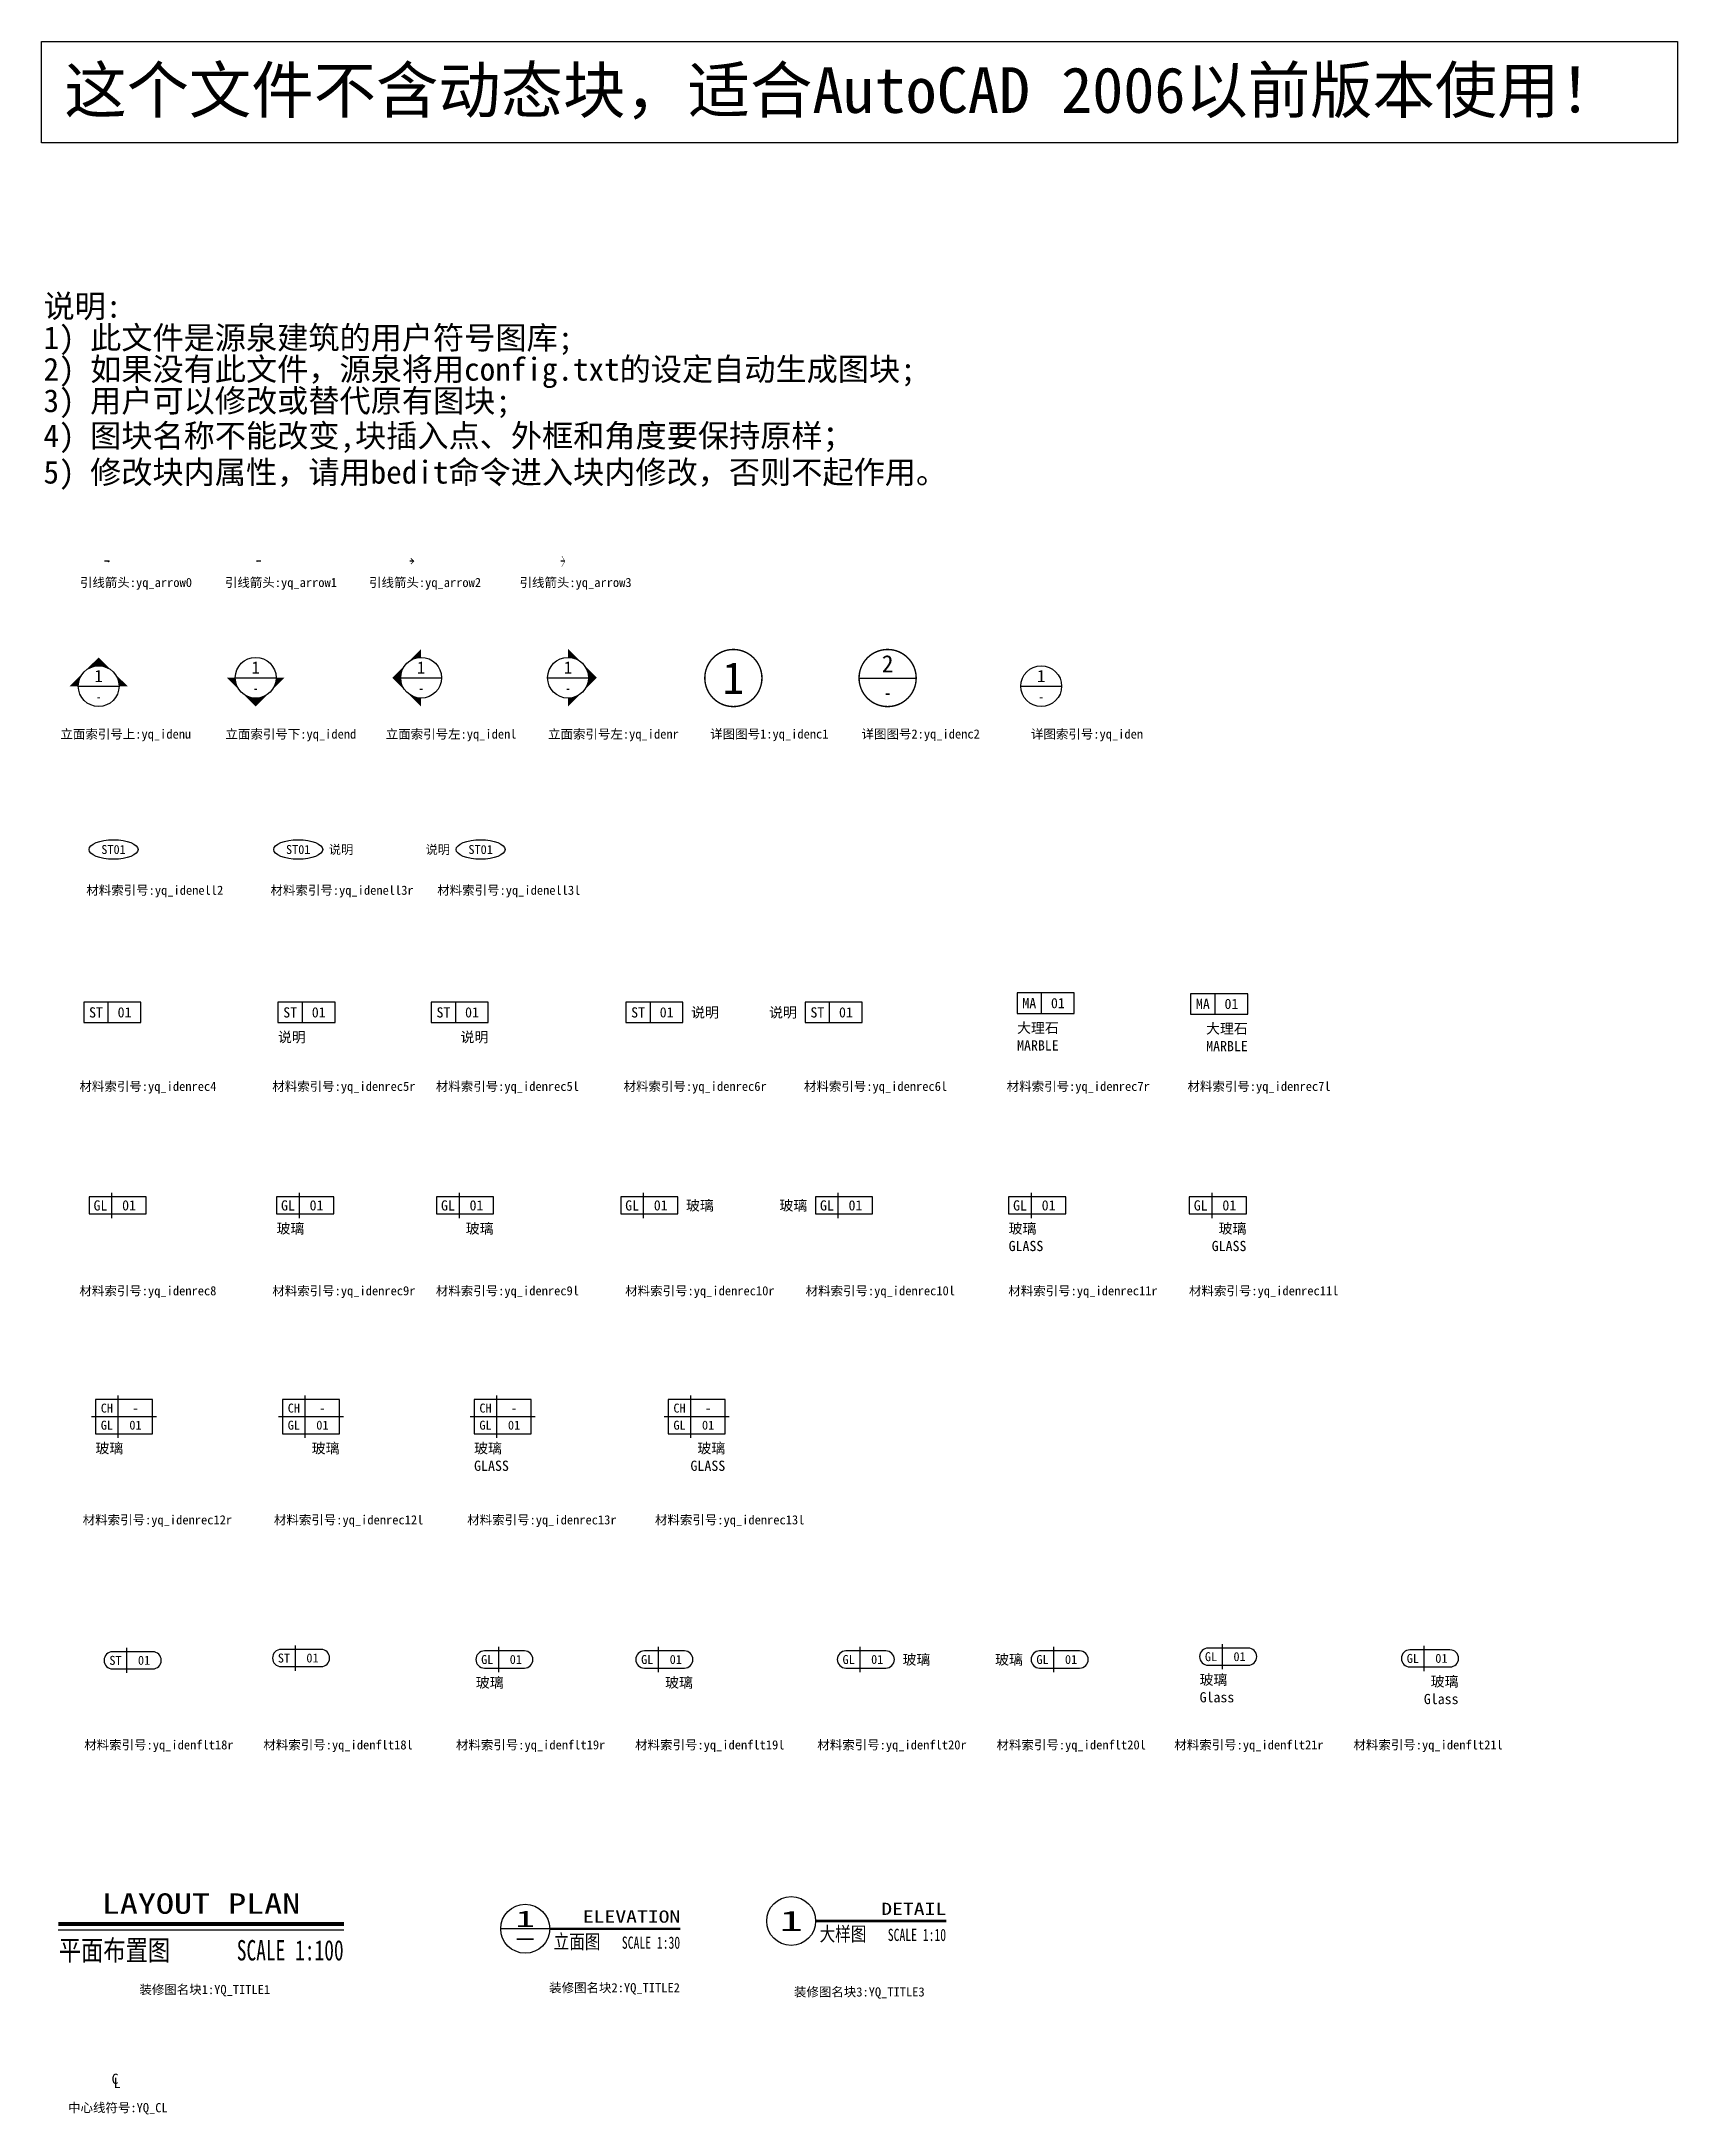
# Model space of a CAD drawing. Extents: x -68 to 333, y -332 to 177.
import ezdxf
from ezdxf.enums import TextEntityAlignment as Align

# ---------------------------------------------------------------- set-up
doc = ezdxf.new("R2010")
doc.units = 0
doc.layers.get('0').update_dxf_attribs({"linetype": 'CONTINUOUS'})
doc.styles.get("Standard").update_dxf_attribs({"font": ''})
doc.styles.add('YQ_IDEN', font='')
doc.styles.add('YQ_TEXT', font='')
doc.styles.add('YQ_TITLE', font='simhei_0.ttf')
doc.styles.add('黑体', font='simhei_0.ttf', dxfattribs={"width": 0.7})
doc.styles.get('STANDARD').set_extended_font_data('SimSun')
doc.styles.get('YQ_IDEN').set_extended_font_data('SimSun')
doc.styles.get('YQ_TEXT').set_extended_font_data('SimSun')

# ---------------------------------------------------------------- blocks, each defined once
blk = doc.blocks.new('YQ_IDENC1')
at = {"const_width": 0.025}
blk.add_lwpolyline([(-0.5, 0, 1), (0.5, 0, 1)], format="xyb", close=True, dxfattribs=at)
blk = doc.blocks.new('YQ_IDENC2')
blk.add_line((-0.5, 0), (0.5, 0))
at = {"const_width": 0.025}
blk.add_lwpolyline([(-0.5, 0, 1), (0.5, 0, 1)], format="xyb", close=True, dxfattribs=at)
blk = doc.blocks.new('YQ_IDEN')
blk.add_line((-0.5, 0), (0.5, 0))
blk.add_circle((0, 0), 0.5)
blk = doc.blocks.new('YQ_IDENU')
blk.add_line((-0.5, 0), (0.5, 0))
blk.add_circle((0, 0), 0.5)
for points in [[(-0.353553, 0.353553), (-0.191342, 0.46194), (0, 0.707107), (0, 0.5)], [(0.353553, 0.353553), (0.191342, 0.46194), (0, 0.707107), (0, 0.5)], [(-0.353553, 0.353553), (-0.46194, 0.191342), (-0.707107, 0), (-0.5, 0)], [(0.353553, 0.353553), (0.46194, 0.191342), (0.707107, 0), (0.5, 0)]]:
    blk.add_solid(points)
blk = doc.blocks.new('YQ_IDENL')
blk.add_line((-0.5, 0), (0.5, 0))
blk.add_circle((0, 0), 0.5)
for points in [[(-0.353553, 0.353553), (-0.191342, 0.46194), (0, 0.707107), (0, 0.5)], [(-0.353553, 0.353553), (-0.46194, 0.191342), (-0.707107, 0), (-0.5, 0)], [(-0.353553, -0.353553), (-0.46194, -0.191342), (-0.707107, 0), (-0.5, 0)], [(-0.353553, -0.353553), (-0.191342, -0.46194), (0, -0.707107), (0, -0.5)]]:
    blk.add_solid(points)
blk = doc.blocks.new('YQ_IDEND')
blk.add_line((-0.5, 0), (0.5, 0))
blk.add_circle((0, 0), 0.5)
for points in [[(-0.353553, -0.353553), (-0.46194, -0.191342), (-0.707107, 0), (-0.5, 0)], [(0.353553, -0.353553), (0.46194, -0.191342), (0.707107, 0), (0.5, 0)], [(-0.353553, -0.353553), (-0.191342, -0.46194), (0, -0.707107), (0, -0.5)], [(0.353553, -0.353553), (0.191342, -0.46194), (0, -0.707107), (0, -0.5)]]:
    blk.add_solid(points)
blk = doc.blocks.new('YQ_IDENR')
blk.add_line((-0.5, 0), (0.5, 0))
blk.add_circle((0, 0), 0.5)
for points in [[(0.353553, 0.353553), (0.191342, 0.46194), (0, 0.707107), (0, 0.5)], [(0.353553, 0.353553), (0.46194, 0.191342), (0.707107, 0), (0.5, 0)], [(0.353553, -0.353553), (0.46194, -0.191342), (0.707107, 0), (0.5, 0)], [(0.353553, -0.353553), (0.191342, -0.46194), (0, -0.707107), (0, -0.5)]]:
    blk.add_solid(points)
blk = doc.blocks.new('YQ_ARROW0')
blk.add_line((0, 0), (-1, 0))
at = {"const_width": 0.25}
blk.add_lwpolyline([(-0.125, 0, 1), (0.125, 0, 1)], format="xyb", close=True, dxfattribs=at)
blk = doc.blocks.new('YQ_ARROW1')
blk.add_line((0, 0), (-1, 0))
blk.add_lwpolyline([(0, 0, 0, 0.333, 0), (-1, 0, 0, 0, 0)], format="xyseb")
blk = doc.blocks.new('YQ_ARROW2')
blk.add_line((0, 0), (-1, 0))
at = {"const_width": 0.2}
blk.add_lwpolyline([(-0.71, -0.71), (0, 0), (-0.71, 0.71)], dxfattribs=at)
blk = doc.blocks.new('YQ_ARROW3')
blk.add_line((0, 0), (-1, 0))
at = {"const_width": 0.1}
blk.add_lwpolyline([(-0.75, -1.3), (0, 0), (-0.75, 1.3)], dxfattribs=at)
blk = doc.blocks.new('YQ_TITLE1')
blk.add_line((-35, -1.44), (35, -1.44))
at = {"const_width": 1}
blk.add_lwpolyline([(-35, 0), (35, 0)], dxfattribs=at)
at = {"style": 'YQ_TITLE', "width": 0.8, "flags": 8}
blk.add_attdef('CHINESENAME', text='', height=5, dxfattribs=at).set_placement((-34.86, -3.94), align=Align.TOP_LEFT)
at = {"style": 'YQ_TITLE', "width": 0.7, "flags": 8}
blk.add_attdef('SCALE', text='', height=5, dxfattribs=at).set_placement((34.95, -3.94), align=Align.TOP_RIGHT)
blk = doc.blocks.new('YQ_TITLE2')
blk.add_line((0, 0), (-12, 0))
at = {"const_width": 0.6}
blk.add_lwpolyline([(0, 0), (32, 0)], dxfattribs=at)
blk.add_circle((-6, 0), 6)
at = {"style": 'YQ_TITLE', "flags": 8}
for tag, height, width, p, p2 in [('INDEXNO', 4, 1.66875, (-8.4, 0.44), (-3.6, 0.44)), ('DRAWINGNO', 3.5, 2.860714, (-9.6, -3.9), (-2.4, -3.9))]:
    blk.add_attdef(tag, text='', height=height, dxfattribs=dict(at, width=width)).set_placement(p, p2, align=Align.FIT)
at = {"style": '黑体', "width": 1.3, "flags": 8}
blk.add_attdef('ENGLISHNAME', text='', height=3, dxfattribs=at).set_placement((32, 1.48), align=Align.RIGHT)
at = {"style": 'YQ_TITLE', "width": 0.8, "flags": 8}
blk.add_attdef('CHINESENAME', text='', height=3.5, dxfattribs=at).set_placement((0.97, -1.4), align=Align.TOP_LEFT)
at = {"style": 'YQ_TITLE', "width": 0.7, "flags": 8}
blk.add_attdef('SCALE', text='', height=3, dxfattribs=at).set_placement((31.97, -1.9), align=Align.TOP_RIGHT)
blk = doc.blocks.new('YQ_CL')
at = {"style": 'YQ_TEXT'}
for s, p in [('C', (-0.25, 0.49)), ('L', (0.25, -0.51))]:
    blk.add_text(s, height=2.5, dxfattribs=at).set_placement(p, align=Align.MIDDLE)
blk = doc.blocks.new('YQ_IDENELL2')
blk.add_ellipse((0, 0), major_axis=(0.6, 0), ratio=0.4)
blk = doc.blocks.new('YQ_IDENELL3R')
blk.add_ellipse((0, 0), major_axis=(0.6, 0), ratio=0.4)
blk = doc.blocks.new('YQ_IDENREC4')
blk.add_line((-0.071, -0.179), (-0.071, 0.179))
blk.add_lwpolyline([(-0.5, -0.179), (0.5, -0.179), (0.5, 0.179), (-0.5, 0.179)], close=True)
at = {"style": 'YQ_TEXT'}
for tag, p in [('Material', (-0.286, 0)), ('Designation', (0.214, 0))]:
    blk.add_attdef(tag, text='', height=0.179, dxfattribs=at).set_placement(p, align=Align.MIDDLE)
blk = doc.blocks.new('YQ_IDENREC5R')
blk.add_line((-0.071, -0.179), (-0.071, 0.179))
blk.add_lwpolyline([(-0.5, -0.179), (0.5, -0.179), (0.5, 0.179), (-0.5, 0.179)], close=True)
at = {"style": 'YQ_TEXT'}
blk.add_attdef('Comment', (-0.5, -0.521), '', height=0.179, dxfattribs=at)
blk = doc.blocks.new('YQ_IDENREC6R')
blk.add_line((-0.071, -0.179), (-0.071, 0.179))
blk.add_lwpolyline([(-0.5, -0.179), (0.5, -0.179), (0.5, 0.179), (-0.5, 0.179)], close=True)
blk = doc.blocks.new('YQ_IDENELL3L')
blk.add_ellipse((0, 0), major_axis=(0.6, 0), ratio=0.4)
blk = doc.blocks.new('YQ_IDENREC5L')
blk.add_line((-0.071, -0.179), (-0.071, 0.179))
blk.add_lwpolyline([(-0.5, -0.179), (0.5, -0.179), (0.5, 0.179), (-0.5, 0.179)], close=True)
at = {"style": 'YQ_TEXT'}
blk.add_attdef('Comment', text='', height=0.179, dxfattribs=at).set_placement((0.5, -0.521), align=Align.RIGHT)
blk = doc.blocks.new('YQ_IDENREC6L')
blk.add_line((-0.071, -0.179), (-0.071, 0.179))
blk.add_lwpolyline([(-0.5, -0.179), (0.5, -0.179), (0.5, 0.179), (-0.5, 0.179)], close=True)
blk = doc.blocks.new('YQ_IDENREC7R')
blk.add_line((-0.071, -0.179), (-0.071, 0.179))
blk.add_lwpolyline([(-0.5, -0.179), (0.5, -0.179), (0.5, 0.179), (-0.5, 0.179)], close=True)
at = {"style": 'YQ_TEXT'}
for tag, p in [('Comment', (-0.5, -0.521)), ('Comment2', (-0.5, -0.829))]:
    blk.add_attdef(tag, p, '', height=0.179, dxfattribs=at)
blk = doc.blocks.new('YQ_IDENREC7L')
blk.add_line((-0.071, -0.179), (-0.071, 0.179))
blk.add_lwpolyline([(-0.5, -0.179), (0.5, -0.179), (0.5, 0.179), (-0.5, 0.179)], close=True)
at = {"style": 'YQ_TEXT'}
for tag, p in [('Comment', (0.5, -0.521)), ('Comment2', (0.5, -0.829))]:
    blk.add_attdef(tag, text='', height=0.179, dxfattribs=at).set_placement(p, align=Align.RIGHT)
blk = doc.blocks.new('YQ_IDENREC8')
blk.add_line((-0.1, -0.221), (-0.1, 0.221))
blk.add_lwpolyline([(-0.5, -0.15), (0.5, -0.15), (0.5, 0.15), (-0.5, 0.15)], close=True)
blk = doc.blocks.new('YQ_IDENREC9R')
blk.add_line((-0.1, -0.221), (-0.1, 0.221))
blk.add_lwpolyline([(-0.5, -0.15), (0.5, -0.15), (0.5, 0.15), (-0.5, 0.15)], close=True)
at = {"style": 'YQ_TEXT'}
blk.add_attdef('Comment', (-0.5, -0.493), '', height=0.179, dxfattribs=at)
blk = doc.blocks.new('YQ_IDENREC10R')
blk.add_line((-0.1, -0.221), (-0.1, 0.221))
blk.add_lwpolyline([(-0.5, -0.15), (0.5, -0.15), (0.5, 0.15), (-0.5, 0.15)], close=True)
blk = doc.blocks.new('YQ_IDENREC11R')
blk.add_line((-0.1, -0.221), (-0.1, 0.221))
blk.add_lwpolyline([(-0.5, -0.15), (0.5, -0.15), (0.5, 0.15), (-0.5, 0.15)], close=True)
at = {"style": 'YQ_TEXT'}
for tag, p in [('Comment', (-0.5, -0.493)), ('Comment2', (-0.5, -0.8))]:
    blk.add_attdef(tag, p, '', height=0.179, dxfattribs=at)
blk = doc.blocks.new('YQ_IDENREC12R')
for p, q in [((-0.1, -0.371), (-0.1, 0.371)), ((-0.571, 0), (0.571, 0))]:
    blk.add_line(p, q)
blk.add_lwpolyline([(-0.5, -0.3), (0.5, -0.3), (0.5, 0.3), (-0.5, 0.3)], close=True)
at = {"style": 'YQ_TEXT'}
for tag, p in [('Ceiling', (-0.3, 0.15)), ('Height', (0.2, 0.15)), ('Material', (-0.3, -0.15)), ('Designation', (0.2, -0.15))]:
    blk.add_attdef(tag, text='', height=0.157, dxfattribs=at).set_placement(p, align=Align.MIDDLE)
blk.add_attdef('Comment', (-0.5, -0.643), '', height=0.179, dxfattribs=at)
blk = doc.blocks.new('YQ_IDENREC13R')
for p, q in [((-0.1, -0.371), (-0.1, 0.371)), ((-0.571, 0), (0.571, 0))]:
    blk.add_line(p, q)
blk.add_lwpolyline([(-0.5, -0.3), (0.5, -0.3), (0.5, 0.3), (-0.5, 0.3)], close=True)
at = {"style": 'YQ_TEXT'}
for tag, p in [('Ceiling', (-0.3, 0.15)), ('Height', (0.2, 0.15)), ('Material', (-0.3, -0.15)), ('Designation', (0.2, -0.15))]:
    blk.add_attdef(tag, text='', height=0.157, dxfattribs=at).set_placement(p, align=Align.MIDDLE)
for tag, p in [('Comment', (-0.5, -0.643)), ('Comment2', (-0.5, -0.95))]:
    blk.add_attdef(tag, p, '', height=0.179, dxfattribs=at)
blk = doc.blocks.new('YQ_IDENREC13L')
for p, q in [((-0.1, -0.371), (-0.1, 0.371)), ((-0.571, 0), (0.571, 0))]:
    blk.add_line(p, q)
blk.add_lwpolyline([(-0.5, -0.3), (0.5, -0.3), (0.5, 0.3), (-0.5, 0.3)], close=True)
at = {"style": 'YQ_TEXT'}
for tag, p in [('Ceiling', (-0.3, 0.15)), ('Height', (0.2, 0.15)), ('Material', (-0.3, -0.15)), ('Designation', (0.2, -0.15))]:
    blk.add_attdef(tag, text='', height=0.157, dxfattribs=at).set_placement(p, align=Align.MIDDLE)
for tag, p in [('Comment', (0.5, -0.643)), ('Comment2', (0.5, -0.95))]:
    blk.add_attdef(tag, text='', height=0.179, dxfattribs=at).set_placement(p, align=Align.RIGHT)
blk = doc.blocks.new('YQ_IDENREC12L')
for p, q in [((-0.1, -0.371), (-0.1, 0.371)), ((-0.571, 0), (0.571, 0))]:
    blk.add_line(p, q)
blk.add_lwpolyline([(-0.5, -0.3), (0.5, -0.3), (0.5, 0.3), (-0.5, 0.3)], close=True)
at = {"style": 'YQ_TEXT'}
for tag, p in [('Ceiling', (-0.3, 0.15)), ('Height', (0.2, 0.15)), ('Material', (-0.3, -0.15)), ('Designation', (0.2, -0.15))]:
    blk.add_attdef(tag, text='', height=0.157, dxfattribs=at).set_placement(p, align=Align.MIDDLE)
blk.add_attdef('Comment', text='', height=0.179, dxfattribs=at).set_placement((0.5, -0.643), align=Align.RIGHT)
blk = doc.blocks.new('YQ_IDENREC9L')
blk.add_line((-0.1, -0.221), (-0.1, 0.221))
blk.add_lwpolyline([(-0.5, -0.15), (0.5, -0.15), (0.5, 0.15), (-0.5, 0.15)], close=True)
at = {"style": 'YQ_TEXT'}
blk.add_attdef('Comment', text='', height=0.179, dxfattribs=at).set_placement((0.5, -0.493), align=Align.RIGHT)
blk = doc.blocks.new('YQ_IDENREC10L')
blk.add_line((-0.1, -0.221), (-0.1, 0.221))
blk.add_lwpolyline([(-0.5, -0.15), (0.5, -0.15), (0.5, 0.15), (-0.5, 0.15)], close=True)
blk = doc.blocks.new('YQ_IDENREC11L')
blk.add_line((-0.1, -0.221), (-0.1, 0.221))
blk.add_lwpolyline([(-0.5, -0.15), (0.5, -0.15), (0.5, 0.15), (-0.5, 0.15)], close=True)
at = {"style": 'YQ_TEXT'}
for tag, p in [('Comment', (0.5, -0.493)), ('Comment2', (0.5, -0.8))]:
    blk.add_attdef(tag, text='', height=0.179, dxfattribs=at).set_placement(p, align=Align.RIGHT)
blk = doc.blocks.new('YQ_IDENFLT19R')
blk.add_line((-0.1, -0.221), (-0.1, 0.221))
blk.add_lwpolyline([(0.35, 0.15), (-0.35, 0.15, 1), (-0.35, -0.15), (0.35, -0.15, 1)], format="xyb", close=True)
at = {"style": 'YQ_TEXT'}
blk.add_attdef('Comment', (-0.5, -0.493), '', height=0.179, dxfattribs=at)
blk = doc.blocks.new('YQ_IDENFLT19L')
blk.add_line((-0.1, -0.221), (-0.1, 0.221))
blk.add_lwpolyline([(0.35, 0.15), (-0.35, 0.15, 1), (-0.35, -0.15), (0.35, -0.15, 1)], format="xyb", close=True)
at = {"style": 'YQ_TEXT'}
blk.add_attdef('Comment', text='', height=0.179, dxfattribs=at).set_placement((0.5, -0.493), align=Align.RIGHT)
blk = doc.blocks.new('YQ_IDENFLT20R')
blk.add_line((-0.1, -0.221), (-0.1, 0.221))
blk.add_lwpolyline([(0.35, 0.15), (-0.35, 0.15, 1), (-0.35, -0.15), (0.35, -0.15, 1)], format="xyb", close=True)
at = {"style": 'YQ_TEXT'}
blk.add_attdef('Comment', text='', height=0.179, dxfattribs=at).set_placement((0.643, 0), align=Align.MIDDLE_LEFT)
blk = doc.blocks.new('YQ_IDENFLT20L')
blk.add_line((-0.1, -0.221), (-0.1, 0.221))
blk.add_lwpolyline([(0.35, 0.15), (-0.35, 0.15, 1), (-0.35, -0.15), (0.35, -0.15, 1)], format="xyb", close=True)
at = {"style": 'YQ_TEXT'}
blk.add_attdef('Comment', text='', height=0.179, dxfattribs=at).set_placement((-0.643, 0), align=Align.MIDDLE_RIGHT)
blk = doc.blocks.new('YQ_IDENFLT18R')
blk.add_line((-0.1, -0.221), (-0.1, 0.221))
blk.add_lwpolyline([(0.35, 0.15), (-0.35, 0.15, 1), (-0.35, -0.15), (0.35, -0.15, 1)], format="xyb", close=True)
blk = doc.blocks.new('YQ_IDENFLT18L')
blk.add_line((-0.1, -0.221), (-0.1, 0.221))
blk.add_lwpolyline([(0.35, 0.15), (-0.35, 0.15, 1), (-0.35, -0.15), (0.35, -0.15, 1)], format="xyb", close=True)
blk = doc.blocks.new('YQ_IDENFLT21R')
blk.add_line((-0.1, -0.221), (-0.1, 0.221))
blk.add_lwpolyline([(0.35, 0.15), (-0.35, 0.15, 1), (-0.35, -0.15), (0.35, -0.15, 1)], format="xyb", close=True)
at = {"style": 'YQ_TEXT'}
for tag, p in [('Comment', (-0.5, -0.493)), ('Comment2', (-0.5, -0.8))]:
    blk.add_attdef(tag, p, '', height=0.179, dxfattribs=at)
blk = doc.blocks.new('YQ_IDENFLT21L')
blk.add_line((-0.1, -0.221), (-0.1, 0.221))
blk.add_lwpolyline([(0.35, 0.15), (-0.35, 0.15, 1), (-0.35, -0.15), (0.35, -0.15, 1)], format="xyb", close=True)
at = {"style": 'YQ_TEXT'}
for tag, p in [('Comment', (0.5, -0.493)), ('Comment2', (0.5, -0.8))]:
    blk.add_attdef(tag, text='', height=0.179, dxfattribs=at).set_placement(p, align=Align.RIGHT)
blk = doc.blocks.new('YQ_TITLE3')
at = {"const_width": 0.6}
blk.add_lwpolyline([(0, 0), (32, 0)], dxfattribs=at)
blk.add_circle((-6, 0), 6)
at = {"style": 'YQ_TITLE', "width": 1.581146, "flags": 8}
blk.add_attdef('INDEXNO', text='', height=5, dxfattribs=at).set_placement((-8.84, -2.46), (-3.16, -2.46), align=Align.FIT)
at = {"style": '黑体', "width": 1.3, "flags": 8}
blk.add_attdef('ENGLISHNAME', text='', height=3, dxfattribs=at).set_placement((32, 1.48), align=Align.RIGHT)
at = {"style": 'YQ_TITLE', "width": 0.8, "flags": 8}
blk.add_attdef('CHINESENAME', text='', height=3.5, dxfattribs=at).set_placement((0.97, -1.4), align=Align.TOP_LEFT)
at = {"style": 'YQ_TITLE', "width": 0.7, "flags": 8}
blk.add_attdef('SCALE', text='', height=3, dxfattribs=at).set_placement((31.97, -1.9), align=Align.TOP_RIGHT)

msp = doc.modelspace()

# ---------------------------------------------------------------- linework, layer by layer
msp.add_lwpolyline([(-67.99, 176.63), (332.93, 176.63), (332.93, 151.82), (-67.99, 151.82)], close=True)

# ---------------------------------------------------------------- block references
for name, p in [('YQ_ARROW0', (-51.53, 49.2)), ('YQ_ARROW1', (-14.27, 49.2)), ('YQ_ARROW2', (23.24, 49.2)), ('YQ_ARROW3', (60.27, 49.2)), ('YQ_CL', (-49.71, -323.35))]:
    msp.add_blockref(name, p)
ref = msp.add_blockref('YQ_IDENU', (-53.98, 18.57), dxfattribs=dict(xscale=10, yscale=10, zscale=10))
ref.add_attrib('IndexNO', '1', dxfattribs={"height": 3, "style": 'YQ_IDEN'}).set_placement((-53.98, 21.07), align=Align.MIDDLE)
ref.add_attrib('DrawingNO', '-', dxfattribs={"height": 3, "style": 'YQ_IDEN', "width": 0.6}).set_placement((-53.98, 16.07), align=Align.MIDDLE)
ref = msp.add_blockref('YQ_IDEND', (-15.5, 20.64), dxfattribs=dict(xscale=10, yscale=10, zscale=10))
ref.add_attrib('IndexNO', '1', dxfattribs={"height": 3, "style": 'YQ_IDEN'}).set_placement((-15.5, 23.14), align=Align.MIDDLE)
ref.add_attrib('DrawingNO', '-', dxfattribs={"height": 3, "style": 'YQ_IDEN', "width": 0.6}).set_placement((-15.5, 18.14), align=Align.MIDDLE)
ref = msp.add_blockref('YQ_IDENL', (25.04, 20.64), dxfattribs=dict(xscale=10, yscale=10, zscale=10))
ref.add_attrib('IndexNO', '1', dxfattribs={"height": 3, "style": 'YQ_IDEN'}).set_placement((25.04, 23.14), align=Align.MIDDLE)
ref.add_attrib('DrawingNO', '-', dxfattribs={"height": 3, "style": 'YQ_IDEN', "width": 0.6}).set_placement((25.04, 18.14), align=Align.MIDDLE)
ref = msp.add_blockref('YQ_IDENR', (61.04, 20.64), dxfattribs=dict(xscale=10, yscale=10, zscale=10))
ref.add_attrib('IndexNO', '1', dxfattribs={"height": 3, "style": 'YQ_IDEN'}).set_placement((61.04, 23.14), align=Align.MIDDLE)
ref.add_attrib('DrawingNO', '-', dxfattribs={"height": 3, "style": 'YQ_IDEN', "width": 0.6}).set_placement((61.04, 18.14), align=Align.MIDDLE)
ref = msp.add_blockref('YQ_IDENC1', (101.56, 20.57), dxfattribs=dict(xscale=14, yscale=14, zscale=14))
ref.add_attrib('IndexNO', '1', dxfattribs={"height": 7.84, "style": 'YQ_IDEN'}).set_placement((101.56, 20.57), align=Align.MIDDLE)
ref = msp.add_blockref('YQ_IDENC2', (139.36, 20.57), dxfattribs=dict(xscale=14, yscale=14, zscale=14))
ref.add_attrib('IndexNO', '2', dxfattribs={"height": 4.2, "style": 'YQ_IDEN'}).set_placement((139.36, 24.07), align=Align.MIDDLE)
ref.add_attrib('DrawingNO', '-', dxfattribs={"height": 4.2, "style": 'YQ_IDEN', "width": 0.6}).set_placement((139.36, 17.07), align=Align.MIDDLE)
ref = msp.add_blockref('YQ_IDEN', (177, 18.57), dxfattribs=dict(xscale=10, yscale=10, zscale=10))
ref.add_attrib('IndexNO', '1', dxfattribs={"height": 3, "style": 'YQ_IDEN'}).set_placement((177, 21.07), align=Align.MIDDLE)
ref.add_attrib('DrawingNO', '-', dxfattribs={"height": 3, "style": 'YQ_IDEN', "width": 0.6}).set_placement((177, 16.07), align=Align.MIDDLE)
ref = msp.add_blockref('YQ_IDENELL2', (-50.34, -21.47), dxfattribs=dict(xscale=10, yscale=10, zscale=10))
ref.add_attrib('Designation', 'ST01', dxfattribs={"height": 2.2, "style": 'YQ_TEXT'}).set_placement((-50.34, -21.47), align=Align.MIDDLE)
ref = msp.add_blockref('YQ_IDENELL3R', (-5.08, -21.47), dxfattribs=dict(xscale=10, yscale=10, zscale=10))
ref.add_attrib('Designation', 'ST01', dxfattribs={"height": 2.2, "style": 'YQ_TEXT'}).set_placement((-5.08, -21.47), align=Align.MIDDLE)
ref.add_attrib('Comment', '说明', dxfattribs={"height": 2.2, "style": 'YQ_TEXT'}).set_placement((2.42, -21.47), align=Align.MIDDLE_LEFT)
ref = msp.add_blockref('YQ_IDENELL3L', (39.62, -21.47), dxfattribs=dict(xscale=10, yscale=10, zscale=10))
ref.add_attrib('Designation', 'ST01', dxfattribs={"height": 2.2, "style": 'YQ_TEXT'}).set_placement((39.62, -21.47), align=Align.MIDDLE)
ref.add_attrib('Comment', '说明', dxfattribs={"height": 2.2, "style": 'YQ_TEXT'}).set_placement((32.12, -21.47), align=Align.MIDDLE_RIGHT)
at = {"xscale": 14, "yscale": 14, "zscale": 14}
for name, p, values in [('YQ_IDENREC4', (-50.63, -61.41), {'Material': 'ST', 'Designation': '01'}), ('YQ_IDENREC12R', (-47.76, -160.51), {'Ceiling': 'CH', 'Height': '-', 'Material': 'GL', 'Designation': '01', 'Comment': '玻璃'}), ('YQ_IDENREC12L', (-1.95, -160.51), {'Ceiling': 'CH', 'Height': '-', 'Material': 'GL', 'Designation': '01', 'Comment': '玻璃'}), ('YQ_IDENREC13R', (45.02, -160.51), {'Ceiling': 'CH', 'Height': '-', 'Material': 'GL', 'Designation': '01', 'Comment': '玻璃', 'Comment2': 'GLASS'}), ('YQ_IDENREC13L', (92.57, -160.51), {'Ceiling': 'CH', 'Height': '-', 'Material': 'GL', 'Designation': '01', 'Comment': '玻璃', 'Comment2': 'GLASS'})]:
    msp.add_blockref(name, p, dxfattribs=at).add_auto_attribs(values)
ref = msp.add_blockref('YQ_IDENREC5R', (-3.05, -61.41), dxfattribs=dict(xscale=14, yscale=14, zscale=14))
ref.add_attrib('Material', 'ST', dxfattribs={"height": 2.5, "style": 'YQ_TEXT'}).set_placement((-7.05, -61.41), align=Align.MIDDLE)
ref.add_attrib('Designation', '01', dxfattribs={"height": 2.5, "style": 'YQ_TEXT'}).set_placement((-0.05, -61.41), align=Align.MIDDLE)
ref.add_attrib('Comment', '说明', (-10.05, -68.71), dxfattribs={"height": 2.5, "style": 'YQ_TEXT'})
ref = msp.add_blockref('YQ_IDENREC5L', (34.51, -61.41), dxfattribs=dict(xscale=14, yscale=14, zscale=14))
ref.add_attrib('Material', 'ST', dxfattribs={"height": 2.5, "style": 'YQ_TEXT'}).set_placement((30.51, -61.41), align=Align.MIDDLE)
ref.add_attrib('Designation', '01', dxfattribs={"height": 2.5, "style": 'YQ_TEXT'}).set_placement((37.51, -61.41), align=Align.MIDDLE)
ref.add_attrib('Comment', '说明', dxfattribs={"height": 2.5, "style": 'YQ_TEXT'}).set_placement((41.51, -68.71), align=Align.RIGHT)
ref = msp.add_blockref('YQ_IDENREC6R', (82.21, -61.41), dxfattribs=dict(xscale=14, yscale=14, zscale=14))
ref.add_attrib('Material', 'ST', dxfattribs={"height": 2.5, "style": 'YQ_TEXT'}).set_placement((78.21, -61.41), align=Align.MIDDLE)
ref.add_attrib('Designation', '01', dxfattribs={"height": 2.5, "style": 'YQ_TEXT'}).set_placement((85.21, -61.41), align=Align.MIDDLE)
ref.add_attrib('Comment', '说明', dxfattribs={"height": 2.5, "style": 'YQ_TEXT'}).set_placement((91.21, -61.41), align=Align.MIDDLE_LEFT)
ref = msp.add_blockref('YQ_IDENREC6L', (126.14, -61.41), dxfattribs=dict(xscale=14, yscale=14, zscale=14))
ref.add_attrib('Material', 'ST', dxfattribs={"height": 2.5, "style": 'YQ_TEXT'}).set_placement((122.14, -61.41), align=Align.MIDDLE)
ref.add_attrib('Designation', '01', dxfattribs={"height": 2.5, "style": 'YQ_TEXT'}).set_placement((129.14, -61.41), align=Align.MIDDLE)
ref.add_attrib('Comment', '说明', dxfattribs={"height": 2.5, "style": 'YQ_TEXT'}).set_placement((117.14, -61.41), align=Align.MIDDLE_RIGHT)
ref = msp.add_blockref('YQ_IDENREC7R', (178.08, -59.15), dxfattribs=dict(xscale=14, yscale=14, zscale=14))
ref.add_attrib('Material', 'MA', dxfattribs={"height": 2.5, "style": 'YQ_TEXT'}).set_placement((174.08, -59.15), align=Align.MIDDLE)
ref.add_attrib('Designation', '01', dxfattribs={"height": 2.5, "style": 'YQ_TEXT'}).set_placement((181.08, -59.15), align=Align.MIDDLE)
ref.add_attrib('Comment', '大理石', (171.08, -66.45), dxfattribs={"height": 2.5, "style": 'YQ_TEXT'})
ref.add_attrib('Comment2', 'MARBLE', (171.08, -70.75), dxfattribs={"height": 2.5, "style": 'YQ_TEXT'})
ref = msp.add_blockref('YQ_IDENREC7L', (220.62, -59.33), dxfattribs=dict(xscale=14, yscale=14, zscale=14))
ref.add_attrib('Material', 'MA', dxfattribs={"height": 2.5, "style": 'YQ_TEXT'}).set_placement((216.62, -59.33), align=Align.MIDDLE)
ref.add_attrib('Designation', '01', dxfattribs={"height": 2.5, "style": 'YQ_TEXT'}).set_placement((223.62, -59.33), align=Align.MIDDLE)
ref.add_attrib('Comment', '大理石', dxfattribs={"height": 2.5, "style": 'YQ_TEXT'}).set_placement((227.62, -66.63), align=Align.RIGHT)
ref.add_attrib('Comment2', 'MARBLE', dxfattribs={"height": 2.5, "style": 'YQ_TEXT'}).set_placement((227.62, -70.93), align=Align.RIGHT)
ref = msp.add_blockref('YQ_IDENREC8', (-49.33, -108.73), dxfattribs=dict(xscale=14, yscale=14, zscale=14))
ref.add_attrib('Material', 'GL', dxfattribs={"height": 2.5, "style": 'YQ_TEXT'}).set_placement((-53.53, -108.73), align=Align.MIDDLE)
ref.add_attrib('Designation', '01', dxfattribs={"height": 2.5, "style": 'YQ_TEXT'}).set_placement((-46.53, -108.73), align=Align.MIDDLE)
ref = msp.add_blockref('YQ_IDENREC9R', (-3.39, -108.73), dxfattribs=dict(xscale=14, yscale=14, zscale=14))
ref.add_attrib('Material', 'GL', dxfattribs={"height": 2.5, "style": 'YQ_TEXT'}).set_placement((-7.59, -108.73), align=Align.MIDDLE)
ref.add_attrib('Designation', '01', dxfattribs={"height": 2.5, "style": 'YQ_TEXT'}).set_placement((-0.59, -108.73), align=Align.MIDDLE)
ref.add_attrib('Comment', '玻璃', (-10.39, -115.63), dxfattribs={"height": 2.5, "style": 'YQ_TEXT'})
ref = msp.add_blockref('YQ_IDENREC9L', (35.81, -108.73), dxfattribs=dict(xscale=14, yscale=14, zscale=14))
ref.add_attrib('Material', 'GL', dxfattribs={"height": 2.5, "style": 'YQ_TEXT'}).set_placement((31.61, -108.73), align=Align.MIDDLE)
ref.add_attrib('Designation', '01', dxfattribs={"height": 2.5, "style": 'YQ_TEXT'}).set_placement((38.61, -108.73), align=Align.MIDDLE)
ref.add_attrib('Comment', '玻璃', dxfattribs={"height": 2.5, "style": 'YQ_TEXT'}).set_placement((42.81, -115.63), align=Align.RIGHT)
ref = msp.add_blockref('YQ_IDENREC10R', (80.96, -108.73), dxfattribs=dict(xscale=14, yscale=14, zscale=14))
ref.add_attrib('Material', 'GL', dxfattribs={"height": 2.5, "style": 'YQ_TEXT'}).set_placement((76.76, -108.73), align=Align.MIDDLE)
ref.add_attrib('Designation', '01', dxfattribs={"height": 2.5, "style": 'YQ_TEXT'}).set_placement((83.76, -108.73), align=Align.MIDDLE)
ref.add_attrib('Comment', '玻璃', dxfattribs={"height": 2.5, "style": 'YQ_TEXT'}).set_placement((89.96, -108.73), align=Align.MIDDLE_LEFT)
ref = msp.add_blockref('YQ_IDENREC10L', (128.68, -108.73), dxfattribs=dict(xscale=14, yscale=14, zscale=14))
ref.add_attrib('Material', 'GL', dxfattribs={"height": 2.5, "style": 'YQ_TEXT'}).set_placement((124.48, -108.73), align=Align.MIDDLE)
ref.add_attrib('Designation', '01', dxfattribs={"height": 2.5, "style": 'YQ_TEXT'}).set_placement((131.48, -108.73), align=Align.MIDDLE)
ref.add_attrib('Comment', '玻璃', dxfattribs={"height": 2.5, "style": 'YQ_TEXT'}).set_placement((119.68, -108.73), align=Align.MIDDLE_RIGHT)
ref = msp.add_blockref('YQ_IDENREC11R', (176.01, -108.73), dxfattribs=dict(xscale=14, yscale=14, zscale=14))
ref.add_attrib('Material', 'GL', dxfattribs={"height": 2.5, "style": 'YQ_TEXT'}).set_placement((171.81, -108.73), align=Align.MIDDLE)
ref.add_attrib('Designation', '01', dxfattribs={"height": 2.5, "style": 'YQ_TEXT'}).set_placement((178.81, -108.73), align=Align.MIDDLE)
ref.add_attrib('Comment', '玻璃', (169.01, -115.63), dxfattribs={"height": 2.5, "style": 'YQ_TEXT'})
ref.add_attrib('Comment2', 'GLASS', (169.01, -119.93), dxfattribs={"height": 2.5, "style": 'YQ_TEXT'})
ref = msp.add_blockref('YQ_IDENREC11L', (220.29, -108.73), dxfattribs=dict(xscale=14, yscale=14, zscale=14))
ref.add_attrib('Material', 'GL', dxfattribs={"height": 2.5, "style": 'YQ_TEXT'}).set_placement((216.09, -108.73), align=Align.MIDDLE)
ref.add_attrib('Designation', '01', dxfattribs={"height": 2.5, "style": 'YQ_TEXT'}).set_placement((223.09, -108.73), align=Align.MIDDLE)
ref.add_attrib('Comment', '玻璃', dxfattribs={"height": 2.5, "style": 'YQ_TEXT'}).set_placement((227.29, -115.63), align=Align.RIGHT)
ref.add_attrib('Comment2', 'GLASS', dxfattribs={"height": 2.5, "style": 'YQ_TEXT'}).set_placement((227.29, -119.93), align=Align.RIGHT)
ref = msp.add_blockref('YQ_IDENFLT18R', (-45.66, -220.27), dxfattribs=dict(xscale=14, yscale=14, zscale=14))
ref.add_attrib('Material', 'ST', dxfattribs={"height": 2.2, "style": 'YQ_TEXT'}).set_placement((-49.86, -220.27), align=Align.MIDDLE)
ref.add_attrib('Designation', '01', dxfattribs={"height": 2.2, "style": 'YQ_TEXT'}).set_placement((-42.86, -220.27), align=Align.MIDDLE)
ref = msp.add_blockref('YQ_IDENFLT18L', (-4.38, -219.7), dxfattribs=dict(xscale=14, yscale=14, zscale=14))
ref.add_attrib('Material', 'ST', dxfattribs={"height": 2.2, "style": 'YQ_TEXT'}).set_placement((-8.58, -219.7), align=Align.MIDDLE)
ref.add_attrib('Designation', '01', dxfattribs={"height": 2.2, "style": 'YQ_TEXT'}).set_placement((-1.58, -219.7), align=Align.MIDDLE)
ref = msp.add_blockref('YQ_IDENFLT19R', (45.45, -220.06), dxfattribs=dict(xscale=14, yscale=14, zscale=14))
ref.add_attrib('Material', 'GL', dxfattribs={"height": 2.2, "style": 'YQ_TEXT'}).set_placement((41.25, -220.06), align=Align.MIDDLE)
ref.add_attrib('Designation', '01', dxfattribs={"height": 2.2, "style": 'YQ_TEXT'}).set_placement((48.25, -220.06), align=Align.MIDDLE)
ref.add_attrib('Comment', '玻璃', (38.45, -226.96), dxfattribs={"height": 2.5, "style": 'YQ_TEXT'})
ref = msp.add_blockref('YQ_IDENFLT19L', (84.65, -220.06), dxfattribs=dict(xscale=14, yscale=14, zscale=14))
ref.add_attrib('Material', 'GL', dxfattribs={"height": 2.2, "style": 'YQ_TEXT'}).set_placement((80.45, -220.06), align=Align.MIDDLE)
ref.add_attrib('Designation', '01', dxfattribs={"height": 2.2, "style": 'YQ_TEXT'}).set_placement((87.45, -220.06), align=Align.MIDDLE)
ref.add_attrib('Comment', '玻璃', dxfattribs={"height": 2.5, "style": 'YQ_TEXT'}).set_placement((91.65, -226.96), align=Align.RIGHT)
ref = msp.add_blockref('YQ_IDENFLT20R', (134.01, -220.06), dxfattribs=dict(xscale=14, yscale=14, zscale=14))
ref.add_attrib('Material', 'GL', dxfattribs={"height": 2.2, "style": 'YQ_TEXT'}).set_placement((129.81, -220.06), align=Align.MIDDLE)
ref.add_attrib('Designation', '01', dxfattribs={"height": 2.2, "style": 'YQ_TEXT'}).set_placement((136.81, -220.06), align=Align.MIDDLE)
ref.add_attrib('Comment', '玻璃', dxfattribs={"height": 2.5, "style": 'YQ_TEXT'}).set_placement((143.01, -220.06), align=Align.MIDDLE_LEFT)
ref = msp.add_blockref('YQ_IDENFLT20L', (181.52, -220.06), dxfattribs=dict(xscale=14, yscale=14, zscale=14))
ref.add_attrib('Material', 'GL', dxfattribs={"height": 2.2, "style": 'YQ_TEXT'}).set_placement((177.32, -220.06), align=Align.MIDDLE)
ref.add_attrib('Designation', '01', dxfattribs={"height": 2.2, "style": 'YQ_TEXT'}).set_placement((184.32, -220.06), align=Align.MIDDLE)
ref.add_attrib('Comment', '玻璃', dxfattribs={"height": 2.5, "style": 'YQ_TEXT'}).set_placement((172.52, -220.06), align=Align.MIDDLE_RIGHT)
ref = msp.add_blockref('YQ_IDENFLT21R', (222.81, -219.36), dxfattribs=dict(xscale=14, yscale=14, zscale=14))
ref.add_attrib('Material', 'GL', dxfattribs={"height": 2.2, "style": 'YQ_TEXT'}).set_placement((218.61, -219.36), align=Align.MIDDLE)
ref.add_attrib('Designation', '01', dxfattribs={"height": 2.2, "style": 'YQ_TEXT'}).set_placement((225.61, -219.36), align=Align.MIDDLE)
ref.add_attrib('Comment', '玻璃', (215.81, -226.26), dxfattribs={"height": 2.5, "style": 'YQ_TEXT'})
ref.add_attrib('Comment2', 'Glass', (215.81, -230.56), dxfattribs={"height": 2.5, "style": 'YQ_TEXT'})
ref = msp.add_blockref('YQ_IDENFLT21L', (272.27, -219.79), dxfattribs=dict(xscale=14, yscale=14, zscale=14))
ref.add_attrib('Material', 'GL', dxfattribs={"height": 2.2, "style": 'YQ_TEXT'}).set_placement((268.07, -219.79), align=Align.MIDDLE)
ref.add_attrib('Designation', '01', dxfattribs={"height": 2.2, "style": 'YQ_TEXT'}).set_placement((275.07, -219.79), align=Align.MIDDLE)
ref.add_attrib('Comment', '玻璃', dxfattribs={"height": 2.5, "style": 'YQ_TEXT'}).set_placement((279.27, -226.69), align=Align.RIGHT)
ref.add_attrib('Comment2', 'Glass', dxfattribs={"height": 2.5, "style": 'YQ_TEXT'}).set_placement((279.27, -230.99), align=Align.RIGHT)
ref = msp.add_blockref('YQ_TITLE1', (-28.89, -284.9))
ref.add_attrib('CHINESENAME', '平面布置图', dxfattribs={"height": 5, "style": 'YQ_TITLE', "width": 0.8, "flags": 8}).set_placement((-63.75, -288.84), align=Align.TOP_LEFT)
ref.add_attrib('ENGLISHNAME', 'LAYOUT PLAN', dxfattribs={"height": 5, "style": '黑体', "width": 1.3, "flags": 8}).set_placement((-28.89, -283.89), align=Align.BOTTOM_CENTER)
ref.add_attrib('SCALE', 'SCALE 1:100', dxfattribs={"height": 5, "style": 'YQ_TITLE', "width": 0.7, "flags": 8}).set_placement((6.06, -288.84), align=Align.TOP_RIGHT)
ref = msp.add_blockref('YQ_TITLE3', (121.72, -284.17))
ref.add_attrib('ENGLISHNAME', 'DETAIL', dxfattribs={"height": 3, "style": '黑体', "width": 1.3}).set_placement((153.72, -282.68), align=Align.RIGHT)
ref.add_attrib('CHINESENAME', '大样图', dxfattribs={"height": 3.5, "style": 'YQ_TITLE', "width": 0.8}).set_placement((122.69, -285.57), align=Align.TOP_LEFT)
ref.add_attrib('INDEXNO', '1', dxfattribs={"height": 5, "style": 'YQ_TITLE', "width": 1.581146}).set_placement((112.88, -286.63), (118.56, -286.63), align=Align.FIT)
ref.add_attrib('SCALE', 'SCALE 1:10', dxfattribs={"height": 3, "style": 'YQ_TITLE', "width": 0.7}).set_placement((153.69, -286.07), align=Align.TOP_RIGHT)
msp.add_blockref('YQ_TITLE2', (56.55, -286.07)).add_auto_attribs({'ENGLISHNAME': 'ELEVATION', 'CHINESENAME': '立面图', 'DRAWINGNO': '-', 'INDEXNO': '1', 'SCALE': 'SCALE 1:30'})

# ---------------------------------------------------------------- texts
at = {"color": 6}
for s, height, p in [('这个文件不含动态块，适合AutoCAD 2006以前版本使用！', 11.2, (-62.4, 159.12)), ('说明:', 5.6, (-67.5, 108.94)), ('1) 此文件是源泉建筑的用户符号图库;', 5.6, (-67.5, 101.21)), ('2) 如果没有此文件，源泉将用config.txt的设定自动生成图块;', 5.6, (-67.5, 93.49)), ('3) 用户可以修改或替代原有图块;', 5.6, (-67.5, 85.76)), ('4) 图块名称不能改变,块插入点、外框和角度要保持原样；', 5.6, (-67.5, 77.19)), ('5) 修改块内属性，请用bedit命令进入块内修改，否则不起作用。', 5.6, (-67.5, 68.24)), ('引线箭头:yq_arrow0', 2.24, (-58.57, 42.88)), ('引线箭头:yq_arrow1', 2.24, (-23.04, 42.88)), ('引线箭头:yq_arrow2', 2.24, (12.27, 42.88)), ('引线箭头:yq_arrow3', 2.24, (49.15, 42.88)), ('立面索引号上:yq_idenu', 2.24, (-63.35, 5.72)), ('立面索引号下:yq_idend', 2.24, (-22.91, 5.72)), ('立面索引号左:yq_idenl', 2.24, (16.37, 5.72)), ('立面索引号左:yq_idenr', 2.24, (56.15, 5.72)), ('详图图号1:yq_idenc1', 2.24, (95.88, 5.74)), ('详图图号2:yq_idenc2', 2.24, (132.97, 5.74)), ('详图索引号:yq_iden', 2.24, (174.49, 5.72)), ('材料索引号:yq_idenell2', 2.24, (-57.01, -32.57)), ('材料索引号:yq_idenell3r', 2.24, (-11.87, -32.57)), ('材料索引号:yq_idenell3l', 2.24, (28.98, -32.57)), ('材料索引号:yq_idenrec4', 2.24, (-58.69, -80.65)), ('材料索引号:yq_idenrec5r', 2.24, (-11.43, -80.65)), ('材料索引号:yq_idenrec5l', 2.24, (28.64, -80.65)), ('材料索引号:yq_idenrec6r', 2.24, (74.65, -80.65)), ('材料索引号:yq_idenrec6l', 2.24, (118.86, -80.65)), ('材料索引号:yq_idenrec7r', 2.24, (168.54, -80.65)), ('材料索引号:yq_idenrec7l', 2.24, (212.83, -80.65)), ('材料索引号:yq_idenrec8', 2.24, (-58.69, -130.77)), ('材料索引号:yq_idenrec9r', 2.24, (-11.43, -130.77)), ('材料索引号:yq_idenrec9l', 2.24, (28.64, -130.77)), ('材料索引号:yq_idenrec10r', 2.24, (75.05, -130.77)), ('材料索引号:yq_idenrec10l', 2.24, (119.26, -130.77)), ('材料索引号:yq_idenrec11r', 2.24, (168.93, -130.77)), ('材料索引号:yq_idenrec11l', 2.24, (213.22, -130.77)), ('材料索引号:yq_idenrec12r', 2.24, (-57.89, -186.93)), ('材料索引号:yq_idenrec12l', 2.24, (-11.03, -186.93)), ('材料索引号:yq_idenrec13r', 2.24, (36.33, -186.93)), ('材料索引号:yq_idenrec13l', 2.24, (82.35, -186.93)), ('材料索引号:yq_idenflt18r', 2.24, (-57.52, -242.1)), ('材料索引号:yq_idenflt18l', 2.24, (-13.61, -242.1)), ('材料索引号:yq_idenflt19r', 2.24, (33.57, -242.1)), ('材料索引号:yq_idenflt19l', 2.24, (77.48, -242.1)), ('材料索引号:yq_idenflt20r', 2.24, (122.13, -242.1)), ('材料索引号:yq_idenflt20l', 2.24, (166.04, -242.1)), ('材料索引号:yq_idenflt21r', 2.24, (209.61, -242.1)), ('材料索引号:yq_idenflt21l', 2.24, (253.51, -242.1)), ('装修图名块1:YQ_TITLE1', 2.24, (-44, -302.09)), ('装修图名块2:YQ_TITLE2', 2.24, (56.42, -301.64)), ('装修图名块3:YQ_TITLE3', 2.24, (116.4, -302.67)), ('中心线符号:YQ_CL', 2.24, (-61.48, -331.05))]:
    msp.add_text(s, height=height, dxfattribs=at).set_placement(p)

doc.saveas('drawing.dxf')
